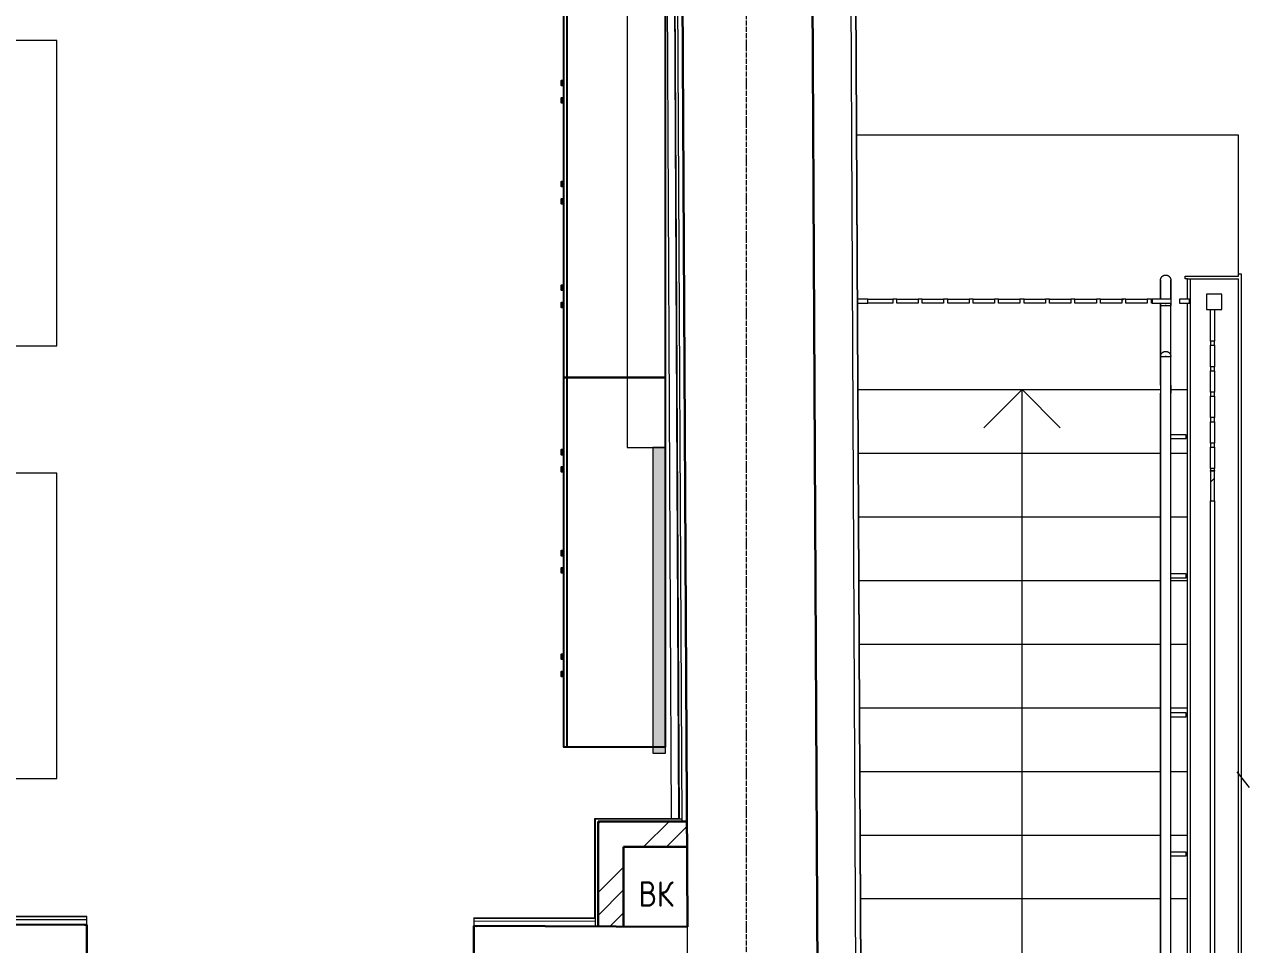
# Model space of a CAD drawing. Header units: millimetres. Extents: x -42533 to 645315, y 3457 to 82611.
# Drawn here: x 26912 to 31723, y 69267 to 72881 of the extents above; entities that cross this region are included whole.
import ezdxf

# ---------------------------------------------------------------- set-up
doc = ezdxf.new("R2010")
doc.units = ezdxf.units.MM
doc.linetypes.add('ADSK_Линия сетки', pattern=[25, 20, -2.5, 0, -2.5])
for name, color, linetype, lineweight in [('Аннотация', 7, 'Continuous', 18), ('Лестницы', 7, 'Continuous', 9), ('Ограждение', 7, 'Continuous', 9), ('Оси', 253, 'Continuous', 9), ('Перекрытие', 7, 'Continuous', 18), ('Стены внутренние', 7, 'Continuous', 18), ('Стены наружные', 7, 'Continuous', 18), ('Стены несущие', 7, 'Continuous', 30), ('Стены отделка', 7, 'Continuous', 30), ('Стены штриховка', 7, 'Continuous', 9), ('Стрелки вверх', 7, 'Continuous', 18), ('ТХ', 5, 'Continuous', 0), ('ШТРИХОВКА', 252, 'Continuous', 15)]:
    doc.layers.add(name, color=color, linetype=linetype, lineweight=lineweight)
doc.layers.add('ЭОМ_Лотки рабочие', color=5, linetype='Continuous')
doc.styles.add('GOST Common_5', font='GOST_Common.ttf', dxfattribs={"width": 0.9, "height": 200})
pattern_1 = [(45, (-31496.66, 188.9), (-269.4077, 269.4077), []), (45, (-31406.86, 188.9), (-269.4077, 269.4077), []), (45, (-31317.06, 188.9), (-269.4077, 269.4077), []), (45, (-31227.26, 188.9), (-269.4077, 269.4077), [])]
pattern_2 = [(45, (557.2, 188.9), (-106.066, 106.066), [])]

# ---------------------------------------------------------------- blocks, each defined once
blk = doc.blocks.new('ТХ 1 этаж.')
at = {"lineweight": 0, "true_color": 0x939598}
h = blk.add_hatch(color=252, dxfattribs=at)
h.dxf.hatch_style = 1
h.paths.add_polyline_path([(10094.5, 37377.9), (10044.5, 37377.9), (10044.5, 36177.9), (10094.5, 36177.9)])
at = {"color": 252, "linetype": 'Continuous', "true_color": 0x939598}
for p, q in [((9706.5, 39102.9), (9706.5, 37652.9)), ((9706.5, 37652.9), (9706.5, 36202.9))]:
    blk.add_line(p, q, dxfattribs=at)
at = {"color": 252, "linetype": 'Continuous', "lineweight": 5, "true_color": 0x939598}
blk.add_lwpolyline([(9944.5, 39377.9), (9944.5, 37377.9), (10094.5, 37377.9), (10094.5, 39377.9)], close=True, dxfattribs=at)
at = {"color": 252, "linetype": 'Continuous', "true_color": 0x939598}
for points in [[(10094.5, 39102.9), (9694.5, 39102.9), (9694.5, 37652.9), (10094.5, 37652.9)], [(9694.5, 38801.6), (9694.5, 38818.9), (9684.3, 38818.9), (9684.3, 38801.6)], [(9694.5, 38733.9), (9694.5, 38751.3), (9684.3, 38751.3), (9684.3, 38733.9)], [(9694.5, 38404.7), (9694.5, 38422), (9684.3, 38422), (9684.3, 38404.7)], [(9694.5, 38337), (9694.5, 38354.4), (9684.3, 38354.4), (9684.3, 38337)], [(9694.5, 37997.6), (9694.5, 38015), (9684.3, 38015), (9684.3, 37997.6)], [(9694.5, 37930), (9694.5, 37947.3), (9684.3, 37947.3), (9684.3, 37930)], [(10094.5, 37652.9), (9694.5, 37652.9), (9694.5, 36202.9), (10094.5, 36202.9)], [(9694.5, 37351.6), (9694.5, 37368.9), (9684.3, 37368.9), (9684.3, 37351.6)], [(9694.5, 37283.9), (9694.5, 37301.3), (9684.3, 37301.3), (9684.3, 37283.9)], [(9694.5, 36954.7), (9694.5, 36972), (9684.3, 36972), (9684.3, 36954.7)], [(9694.5, 36887), (9694.5, 36904.4), (9684.3, 36904.4), (9684.3, 36887)], [(9694.5, 36547.6), (9694.5, 36565), (9684.3, 36565), (9684.3, 36547.6)], [(9694.5, 36480), (9694.5, 36497.3), (9684.3, 36497.3), (9684.3, 36480)]]:
    blk.add_lwpolyline(points, close=True, dxfattribs=at)
at = {"color": 252, "lineweight": 0, "true_color": 0x939598}
blk.add_lwpolyline([(10094.5, 37377.9), (10044.5, 37377.9), (10044.5, 36177.9), (10094.5, 36177.9), (10094.5, 37377.9)], dxfattribs=at)
at = {"layer": 'ТХ', "color": 252, "true_color": 0x939598}
for points in [[(7703.6, 37777.9), (7703.6, 38977.9), (7203.6, 38977.9), (7203.6, 37777.9)], [(7703.6, 36077.9), (7703.6, 37277.9), (7203.6, 37277.9), (7203.6, 36077.9)]]:
    blk.add_lwpolyline(points, close=True, dxfattribs=at)
blk = doc.blocks.new('1 этаж')
at = {"layer": 'Ограждение'}
h = blk.add_hatch(dxfattribs=at)
h.set_pattern_fill('FP_23', color=8, style=0, pattern_type=2)
h.set_pattern_definition(pattern_2)
h.paths.add_polyline_path([(5288.743, 39499.475), (5296.209, 39499.475), (5296.209, 39515.475), (5256.209, 39515.475), (5256.209, 39499.475)])
h.paths.add_polyline_path([(5223.676, 39499.475), (5223.676, 39515.475), (5149.898, 39515.475), (5149.898, 39499.475), (5222.459, 39499.475)])
h.paths.add_polyline_path([(4010.648, 39499.475), (4032.347, 39499.475), (4032.347, 39515.475), (3992.347, 39515.475), (3992.428, 39499.475)])
h = blk.add_hatch(dxfattribs=at)
h.set_pattern_fill('FP_23', color=8, style=0, pattern_type=2)
h.set_pattern_definition(pattern_2)
h.paths.add_polyline_path([(4230.347, 39499.475), (4246.347, 39499.475), (4246.347, 39515.475), (4230.347, 39515.475)])
h.paths.add_polyline_path([(4130.347, 39499.475), (4146.347, 39499.475), (4146.347, 39515.475), (4130.347, 39515.475)])
h.paths.add_polyline_path([(4946.347, 39499.475), (4946.347, 39515.475), (4930.347, 39515.475), (4930.347, 39499.475)])
h.paths.add_polyline_path([(4330.347, 39499.475), (4346.347, 39499.475), (4346.347, 39515.475), (4330.347, 39515.475)])
h.paths.add_polyline_path([(4430.347, 39499.475), (4446.347, 39499.475), (4446.347, 39515.475), (4430.347, 39515.475)])
h.paths.add_polyline_path([(5146.347, 39499.475), (5146.347, 39515.475), (5130.347, 39515.475), (5130.347, 39499.475)])
h.paths.add_polyline_path([(4630.347, 39499.475), (4646.347, 39499.475), (4646.347, 39515.475), (4630.347, 39515.475)])
h.paths.add_polyline_path([(5046.347, 39499.475), (5046.347, 39515.475), (5030.347, 39515.475), (5030.347, 39499.475)])
h.paths.add_polyline_path([(4546.347, 39499.475), (4546.347, 39515.475), (4530.347, 39515.475), (4530.347, 39499.475)])
h.paths.add_polyline_path([(4830.347, 39499.475), (4846.347, 39499.475), (4846.347, 39515.475), (4830.347, 39515.475)])
h.paths.add_polyline_path([(4746.347, 39499.475), (4746.347, 39515.475), (4730.347, 39515.475), (4730.347, 39499.475)])
h = blk.add_hatch(dxfattribs=at)
h.set_pattern_fill('FP_23', color=8, style=0, pattern_type=2)
h.set_pattern_definition(pattern_2)
h.paths.add_polyline_path([(5394.743, 38722.941), (5394.743, 38839.699), (5378.743, 38839.699), (5378.743, 38722.941)])
at = {"layer": 'Стены внутренние', "lineweight": 9}
h = blk.add_hatch(dxfattribs=at)
h.set_pattern_fill('ANSI34', color=8, scale=20, style=0)
h.set_pattern_definition(pattern_1)
h.paths.add_polyline_path([(2973.095, 37051.409), (3073.095, 37051.083), (3073.095, 37463.595), (2973.095, 37463.595)])
h = blk.add_hatch(dxfattribs=at)
h.set_pattern_fill('ANSI34', color=8, scale=20, style=0)
h.set_pattern_definition(pattern_1)
h.paths.add_polyline_path([(3322.276, 37363.595), (3321.768, 37463.595), (3073.095, 37463.595), (3073.095, 37363.595)])
at = {"layer": 'Аннотация', "color": 8, "lineweight": 9}
blk.add_line((5531.782, 37596.461), (5483.423, 37658.92), dxfattribs=at)
at = {"layer": 'Лестницы', "color": 8}
for p, q in [((3994.151, 39160.475), (5182.519, 39160.475)), ((5221.899, 39160.475), (5288.743, 39160.475)), ((3995.422, 38910.475), (5182.459, 38910.475)), ((3995.422, 38910.475), (5182.459, 38910.475)), ((5222.459, 38910.475), (5288.743, 38910.475)), ((5222.459, 38910.475), (5288.743, 38910.475)), ((3996.693, 38660.475), (5182.459, 38660.475)), ((3996.693, 38660.475), (5182.459, 38660.475)), ((5222.459, 38660.475), (5288.743, 38660.475)), ((5222.459, 38660.475), (5288.743, 38660.475)), ((3997.964, 38410.475), (5182.459, 38410.475)), ((3997.964, 38410.475), (5182.459, 38410.475)), ((5222.459, 38410.475), (5288.743, 38410.475)), ((5222.459, 38410.475), (5288.743, 38410.475)), ((3999.234, 38160.475), (5182.459, 38160.475)), ((3999.234, 38160.475), (5182.459, 38160.475)), ((5222.459, 38160.475), (5288.743, 38160.475)), ((5222.459, 38160.475), (5288.743, 38160.475)), ((4000.505, 37910.475), (5182.459, 37910.475)), ((4000.505, 37910.475), (5182.459, 37910.475)), ((5222.459, 37910.475), (5288.743, 37910.475)), ((5222.459, 37910.475), (5288.743, 37910.475)), ((4001.776, 37660.475), (5182.459, 37660.475)), ((4001.776, 37660.475), (5182.459, 37660.475)), ((5222.459, 37660.475), (5288.743, 37660.475)), ((5222.459, 37660.475), (5288.743, 37660.475)), ((4003.046, 37410.475), (5182.459, 37410.475)), ((4003.046, 37410.475), (5182.459, 37410.475)), ((5222.459, 37410.475), (5288.743, 37410.475)), ((5222.459, 37410.475), (5288.743, 37410.475)), ((4004.317, 37160.475), (5182.459, 37160.475)), ((4004.317, 37160.475), (5182.459, 37160.475)), ((5222.459, 37160.475), (5288.743, 37160.475)), ((5222.459, 37160.475), (5288.743, 37160.475))]:
    blk.add_line(p, q, dxfattribs=at)
at = {"layer": 'Ограждение', "color": 8, "lineweight": 18}
for p, q in [((4032.347, 39515.475), (3992.347, 39515.475)), ((3992.347, 39515.475), (3992.347, 39499.475)), ((4032.347, 39499.475), (4032.347, 39515.475)), ((4146.347, 39515.475), (4130.347, 39515.475)), ((4130.347, 39515.475), (4130.347, 39499.475)), ((4146.347, 39499.475), (4146.347, 39515.475)), ((4246.347, 39515.475), (4230.347, 39515.475)), ((4230.347, 39515.475), (4230.347, 39499.475)), ((4246.347, 39499.475), (4246.347, 39515.475)), ((4346.347, 39515.475), (4330.347, 39515.475)), ((4330.347, 39515.475), (4330.347, 39499.475)), ((4346.347, 39499.475), (4346.347, 39515.475)), ((4446.347, 39515.475), (4430.347, 39515.475)), ((4430.347, 39515.475), (4430.347, 39499.475)), ((4446.347, 39499.475), (4446.347, 39515.475)), ((4546.347, 39515.475), (4530.347, 39515.475)), ((4530.347, 39515.475), (4530.347, 39499.475)), ((4546.347, 39499.475), (4546.347, 39515.475)), ((4646.347, 39515.475), (4630.347, 39515.475)), ((4630.347, 39515.475), (4630.347, 39499.475)), ((4646.347, 39499.475), (4646.347, 39515.475)), ((4746.347, 39515.475), (4730.347, 39515.475)), ((4730.347, 39515.475), (4730.347, 39499.475)), ((4746.347, 39499.475), (4746.347, 39515.475)), ((4846.347, 39515.475), (4830.347, 39515.475)), ((4830.347, 39515.475), (4830.347, 39499.475)), ((4846.347, 39499.475), (4846.347, 39515.475)), ((4946.347, 39515.475), (4930.347, 39515.475)), ((4930.347, 39515.475), (4930.347, 39499.475)), ((4946.347, 39499.475), (4946.347, 39515.475)), ((5046.347, 39515.475), (5030.347, 39515.475)), ((5030.347, 39515.475), (5030.347, 39499.475)), ((5046.347, 39499.475), (5046.347, 39515.475)), ((5146.347, 39515.475), (5130.347, 39515.475)), ((5130.347, 39515.475), (5130.347, 39499.475)), ((5146.347, 39499.475), (5146.347, 39515.475)), ((5223.676, 39515.475), (5149.898, 39515.475)), ((5149.898, 39515.475), (5149.898, 39499.475)), ((5223.676, 39499.475), (5223.676, 39515.475)), ((5296.209, 39515.475), (5256.209, 39515.475)), ((5256.209, 39515.475), (5256.209, 39499.475)), ((5296.209, 39499.475), (5296.209, 39515.475)), ((5423.136, 39535.518), (5363.136, 39535.518)), ((5363.136, 39535.518), (5363.136, 39475.518)), ((5423.136, 39475.518), (5423.136, 39535.518)), ((3992.347, 39499.475), (4032.347, 39499.475)), ((5149.898, 39499.475), (5223.676, 39499.475)), ((5256.209, 39499.475), (5296.209, 39499.475)), ((5363.136, 39475.518), (5423.136, 39475.518)), ((5394.743, 39350.348), (5378.743, 39350.348)), ((5378.743, 39350.348), (5378.743, 39334.348)), ((5378.743, 39334.348), (5394.743, 39334.348)), ((5394.743, 39334.348), (5394.743, 39350.348)), ((5394.743, 39250.348), (5378.743, 39250.348)), ((5378.743, 39250.348), (5378.743, 39234.348)), ((5378.743, 39234.348), (5394.743, 39234.348)), ((5394.743, 39234.348), (5394.743, 39250.348)), ((5394.743, 39150.348), (5378.743, 39150.348)), ((5378.743, 39150.348), (5378.743, 39134.348)), ((5378.743, 39134.348), (5394.743, 39134.348)), ((5394.743, 39134.348), (5394.743, 39150.348)), ((5394.743, 39050.348), (5378.743, 39050.348)), ((5378.743, 39050.348), (5378.743, 39034.348)), ((5378.743, 39034.348), (5394.743, 39034.348)), ((5394.743, 39034.348), (5394.743, 39050.348)), ((5394.743, 38950.348), (5378.743, 38950.348)), ((5378.743, 38950.348), (5378.743, 38934.348)), ((5378.743, 38934.348), (5394.743, 38934.348)), ((5394.743, 38934.348), (5394.743, 38950.348)), ((5394.743, 38850.348), (5378.743, 38850.348)), ((5378.743, 38850.348), (5378.743, 38842.5)), ((5378.743, 38842.5), (5394.743, 38842.5)), ((5394.743, 38839.699), (5378.743, 38839.699)), ((5378.743, 38839.699), (5378.743, 38722.941)), ((5394.743, 38842.5), (5394.743, 38850.348)), ((5394.743, 38722.941), (5394.743, 38839.699)), ((5378.743, 38722.941), (5394.743, 38722.941))]:
    blk.add_line(p, q, dxfattribs=at)
at = {"layer": 'Ограждение', "color": 8}
for p, q in [((4032.347, 39515.475), (4130.347, 39515.475)), ((4146.347, 39515.475), (4230.347, 39515.475)), ((4246.347, 39515.475), (4330.347, 39515.475)), ((4346.347, 39515.475), (4430.347, 39515.475)), ((4446.347, 39515.475), (4530.347, 39515.475)), ((4546.347, 39515.475), (4630.347, 39515.475)), ((4646.347, 39515.475), (4730.347, 39515.475)), ((4746.347, 39515.475), (4830.347, 39515.475)), ((4846.347, 39515.475), (4930.347, 39515.475)), ((4946.347, 39515.475), (5030.347, 39515.475)), ((5046.347, 39515.475), (5130.347, 39515.475)), ((5146.347, 39515.475), (5149.898, 39515.475)), ((4130.347, 39499.475), (4032.347, 39499.475)), ((4230.347, 39499.475), (4146.347, 39499.475)), ((4330.347, 39499.475), (4246.347, 39499.475)), ((4430.347, 39499.475), (4346.347, 39499.475)), ((4530.347, 39499.475), (4446.347, 39499.475)), ((4630.347, 39499.475), (4546.347, 39499.475)), ((4730.347, 39499.475), (4646.347, 39499.475)), ((4830.347, 39499.475), (4746.347, 39499.475)), ((4930.347, 39499.475), (4846.347, 39499.475)), ((5030.347, 39499.475), (4946.347, 39499.475)), ((5130.347, 39499.475), (5046.347, 39499.475)), ((5149.898, 39499.475), (5146.347, 39499.475)), ((5182.459, 39490.475), (5182.459, 39290.475)), ((5182.459, 39490.475), (5222.459, 39490.475)), ((5182.459, 39178.014), (5182.459, 39490.475)), ((5204.795, 39490.475), (5200.122, 39490.475)), ((5200.122, 39490.475), (5202.459, 39490.475)), ((5202.459, 39490.475), (5204.795, 39490.475)), ((5222.459, 39290.475), (5222.459, 39490.475)), ((5222.459, 39178.014), (5222.459, 39490.475)), ((5378.743, 39350.348), (5378.743, 39475.518)), ((5394.743, 39475.518), (5394.743, 39350.348)), ((5378.743, 39250.348), (5378.743, 39334.348)), ((5394.743, 39334.348), (5394.743, 39250.348)), ((5182.459, 39290.475), (5182.459, 39178.014)), ((5182.459, 39290.475), (5182.459, 39178.014)), ((5182.459, 39290.475), (5222.459, 39290.475)), ((5182.459, 39178.014), (5182.459, 39290.475)), ((5204.795, 39290.475), (5200.122, 39290.475)), ((5222.459, 39178.014), (5222.459, 39290.475)), ((5222.459, 39178.014), (5222.459, 39290.475)), ((5222.459, 39178.014), (5222.459, 39290.475)), ((5378.743, 39150.348), (5378.743, 39234.348)), ((5394.743, 39234.348), (5394.743, 39150.348)), ((5182.459, 39178.014), (5182.459, 39146.779)), ((5182.459, 39178.014), (5182.459, 39146.779)), ((5222.459, 39178.014), (5222.459, 39146.779)), ((5222.459, 39178.014), (5222.459, 39146.779)), ((5182.459, 39159.273), (5182.459, 36215.475)), ((5182.459, 39159.273), (5182.459, 36215.475)), ((5182.459, 36215.475), (5182.459, 39146.779)), ((5182.459, 36215.475), (5182.459, 39146.779)), ((5222.459, 36215.475), (5222.459, 39159.273)), ((5222.459, 36215.475), (5222.459, 39159.273)), ((5222.459, 36215.475), (5222.459, 39146.779)), ((5222.459, 36215.475), (5222.459, 39146.779)), ((5378.743, 39050.348), (5378.743, 39134.348)), ((5394.743, 39134.348), (5394.743, 39050.348)), ((5378.743, 38950.348), (5378.743, 39034.348)), ((5394.743, 39034.348), (5394.743, 38950.348)), ((5282.459, 38983.032), (5222.459, 38983.032)), ((5282.459, 38975.532), (5282.459, 38983.032)), ((5282.459, 38968.032), (5282.459, 38975.532)), ((5222.459, 38968.032), (5282.459, 38968.032)), ((5378.743, 38850.348), (5378.743, 38934.348)), ((5394.743, 38934.348), (5394.743, 38850.348)), ((5378.743, 38839.699), (5378.743, 38842.5)), ((5394.743, 38842.5), (5394.743, 38839.699)), ((5378.743, 36242.562), (5378.743, 38722.941)), ((5394.743, 38722.941), (5394.743, 36242.562)), ((5282.459, 38436.424), (5222.459, 38436.424)), ((5222.459, 38421.424), (5282.459, 38421.424)), ((5282.459, 38428.924), (5282.459, 38436.424)), ((5282.459, 38421.424), (5282.459, 38428.924)), ((5282.459, 37889.816), (5222.459, 37889.816)), ((5222.459, 37874.816), (5282.459, 37874.816)), ((5282.459, 37882.316), (5282.459, 37889.816)), ((5282.459, 37874.816), (5282.459, 37882.316)), ((5282.459, 37343.208), (5222.459, 37343.208)), ((5282.459, 37335.708), (5282.459, 37343.208)), ((5282.459, 37328.208), (5282.459, 37335.708)), ((5222.459, 37328.208), (5282.459, 37328.208))]:
    blk.add_line(p, q, dxfattribs=at)
at = {"layer": 'Ограждение', "color": 8, "flags": 128}
for points in [[(5182.459, 39590.475), (5182.475, 39591.275), (5182.523, 39592.073), (5182.603, 39592.869), (5182.714, 39593.661), (5182.857, 39594.448), (5183.032, 39595.229), (5183.238, 39596.002), (5183.474, 39596.766), (5183.741, 39597.52), (5184.037, 39598.263), (5184.364, 39598.994), (5184.719, 39599.711), (5185.102, 39600.413), (5185.514, 39601.099), (5185.952, 39601.768), (5186.417, 39602.419), (5186.907, 39603.051), (5187.423, 39603.663), (5187.962, 39604.253), (5188.525, 39604.822), (5189.109, 39605.368), (5189.716, 39605.89), (5190.342, 39606.387), (5190.988, 39606.859), (5191.653, 39607.304), (5192.334, 39607.723), (5193.032, 39608.114), (5193.745, 39608.477), (5194.472, 39608.811), (5195.212, 39609.116), (5195.963, 39609.391), (5196.724, 39609.635), (5197.495, 39609.849), (5198.274, 39610.032), (5199.059, 39610.184), (5199.85, 39610.304), (5200.645, 39610.393), (5201.443, 39610.449), (5202.243, 39610.474), (5202.459, 39610.475)], [(5202.459, 39610.475), (5203.258, 39610.459), (5204.057, 39610.411), (5204.853, 39610.331), (5205.645, 39610.22), (5206.432, 39610.076), (5207.213, 39609.902), (5207.986, 39609.696), (5208.75, 39609.46), (5209.504, 39609.193), (5210.247, 39608.896), (5210.977, 39608.57), (5211.694, 39608.215), (5212.396, 39607.831), (5213.082, 39607.42), (5213.752, 39606.982), (5214.403, 39606.517), (5215.035, 39606.026), (5215.646, 39605.511), (5216.237, 39604.972), (5216.806, 39604.409), (5217.352, 39603.824), (5217.873, 39603.218), (5218.371, 39602.591), (5218.843, 39601.945), (5219.288, 39601.281), (5219.707, 39600.599), (5220.098, 39599.902), (5220.461, 39599.189), (5220.795, 39598.462), (5221.099, 39597.722), (5221.374, 39596.971), (5221.619, 39596.209), (5221.833, 39595.438), (5222.016, 39594.66), (5222.168, 39593.874), (5222.288, 39593.083), (5222.376, 39592.288), (5222.433, 39591.49), (5222.458, 39590.691), (5222.459, 39590.475)], [(5182.459, 39515.475), (5182.459, 39518.111), (5182.459, 39521.932), (5182.459, 39525.702), (5182.459, 39529.417), (5182.459, 39533.069), (5182.459, 39536.653), (5182.459, 39540.163), (5182.459, 39543.594), (5182.459, 39546.939), (5182.459, 39550.195), (5182.459, 39553.354), (5182.459, 39556.413), (5182.459, 39559.367), (5182.459, 39562.211), (5182.459, 39564.939), (5182.459, 39567.549), (5182.459, 39570.035), (5182.459, 39572.394), (5182.459, 39574.622), (5182.459, 39576.715), (5182.459, 39578.671), (5182.459, 39580.485), (5182.459, 39582.155), (5182.459, 39583.679), (5182.459, 39585.053), (5182.459, 39586.277), (5182.459, 39587.346), (5182.459, 39588.261), (5182.459, 39589.02), (5182.459, 39589.621), (5182.459, 39590.063), (5182.459, 39590.346), (5182.459, 39590.469), (5182.459, 39590.475)], [(5182.459, 39590.475), (5182.459, 39590.395), (5182.459, 39590.155), (5182.459, 39589.756), (5182.459, 39589.198), (5182.459, 39588.482), (5182.459, 39587.609), (5182.459, 39586.581), (5182.459, 39585.399), (5182.459, 39584.065), (5182.459, 39582.581), (5182.459, 39580.95), (5182.459, 39579.174), (5182.459, 39577.257), (5182.459, 39575.2), (5182.459, 39573.009), (5182.459, 39570.685), (5182.459, 39568.232), (5182.459, 39565.656), (5182.459, 39562.959), (5182.459, 39560.146), (5182.459, 39557.221), (5182.459, 39554.19), (5182.459, 39551.057), (5182.459, 39547.827), (5182.459, 39544.505), (5182.459, 39541.097), (5182.459, 39537.608), (5182.459, 39534.043), (5182.459, 39530.409), (5182.459, 39526.711), (5182.459, 39522.955), (5182.459, 39519.147), (5182.459, 39515.475)], [(5222.459, 39515.475), (5222.459, 39518.111), (5222.459, 39521.932), (5222.459, 39525.702), (5222.459, 39529.417), (5222.459, 39533.069), (5222.459, 39536.653), (5222.459, 39540.163), (5222.459, 39543.594), (5222.459, 39546.939), (5222.459, 39550.195), (5222.459, 39553.354), (5222.459, 39556.413), (5222.459, 39559.367), (5222.459, 39562.211), (5222.459, 39564.939), (5222.459, 39567.549), (5222.459, 39570.035), (5222.459, 39572.394), (5222.459, 39574.622), (5222.459, 39576.715), (5222.459, 39578.671), (5222.459, 39580.485), (5222.459, 39582.155), (5222.459, 39583.679), (5222.459, 39585.053), (5222.459, 39586.277), (5222.459, 39587.346), (5222.459, 39588.261), (5222.459, 39589.02), (5222.459, 39589.621), (5222.459, 39590.063), (5222.459, 39590.346), (5222.459, 39590.469), (5222.459, 39590.475)], [(5222.459, 39590.475), (5222.459, 39590.395), (5222.459, 39590.155), (5222.459, 39589.756), (5222.459, 39589.198), (5222.459, 39588.482), (5222.459, 39587.609), (5222.459, 39586.581), (5222.459, 39585.399), (5222.459, 39584.065), (5222.459, 39582.581), (5222.459, 39580.95), (5222.459, 39579.174), (5222.459, 39577.257), (5222.459, 39575.2), (5222.459, 39573.009), (5222.459, 39570.685), (5222.459, 39568.232), (5222.459, 39565.656), (5222.459, 39562.959), (5222.459, 39560.146), (5222.459, 39557.221), (5222.459, 39554.19), (5222.459, 39551.057), (5222.459, 39547.827), (5222.459, 39544.505), (5222.459, 39541.097), (5222.459, 39537.608), (5222.459, 39534.043), (5222.459, 39530.409), (5222.459, 39526.711), (5222.459, 39522.955), (5222.459, 39519.147), (5222.459, 39515.475)], [(5182.459, 39499.475), (5182.459, 39495.552), (5182.459, 39491.555), (5182.459, 39490.475)], [(5182.459, 39490.475), (5182.459, 39494.474), (5182.459, 39498.466)], [(5222.459, 39499.475), (5222.459, 39495.552), (5222.459, 39491.555), (5222.459, 39490.475)], [(5222.459, 39490.475), (5222.459, 39494.474), (5222.459, 39498.466)], [(5182.459, 39290.475), (5182.475, 39291.275), (5182.523, 39292.073), (5182.603, 39292.869), (5182.714, 39293.661), (5182.857, 39294.448), (5183.032, 39295.229), (5183.238, 39296.002), (5183.474, 39296.766), (5183.741, 39297.52), (5184.037, 39298.263), (5184.364, 39298.994), (5184.719, 39299.711), (5185.102, 39300.413), (5185.514, 39301.099), (5185.952, 39301.768), (5186.417, 39302.419), (5186.907, 39303.051), (5187.423, 39303.663), (5187.962, 39304.253), (5188.525, 39304.822), (5189.109, 39305.368), (5189.716, 39305.89), (5190.342, 39306.387), (5190.988, 39306.859), (5191.653, 39307.304), (5192.334, 39307.723), (5193.032, 39308.114), (5193.745, 39308.477), (5194.472, 39308.811), (5195.212, 39309.116), (5195.963, 39309.391), (5196.724, 39309.635), (5197.495, 39309.849), (5198.274, 39310.032), (5199.059, 39310.184), (5199.85, 39310.304), (5200.645, 39310.393), (5201.443, 39310.449), (5202.243, 39310.474)], [(5203.258, 39310.459), (5204.057, 39310.411), (5204.853, 39310.331), (5205.645, 39310.22), (5206.432, 39310.076), (5207.213, 39309.902), (5207.986, 39309.696), (5208.75, 39309.46), (5209.504, 39309.193), (5210.247, 39308.896), (5210.977, 39308.57), (5211.694, 39308.215), (5212.396, 39307.831), (5213.082, 39307.42), (5213.752, 39306.982), (5214.403, 39306.517), (5215.035, 39306.026), (5215.646, 39305.511), (5216.237, 39304.972), (5216.806, 39304.409), (5217.352, 39303.824), (5217.873, 39303.218), (5218.371, 39302.591), (5218.843, 39301.945), (5219.288, 39301.281), (5219.707, 39300.599), (5220.098, 39299.902), (5220.461, 39299.189), (5220.795, 39298.462), (5221.099, 39297.722), (5221.374, 39296.971), (5221.619, 39296.209), (5221.833, 39295.438), (5222.016, 39294.66), (5222.168, 39293.874), (5222.288, 39293.083), (5222.376, 39292.288), (5222.433, 39291.49), (5222.458, 39290.691), (5222.459, 39290.475)], [(5182.459, 39178.014), (5182.459, 39176.814), (5182.459, 39175.617), (5182.459, 39174.423), (5182.459, 39173.234), (5182.459, 39172.054), (5182.459, 39170.883), (5182.459, 39169.723), (5182.459, 39168.577), (5182.459, 39167.446), (5182.459, 39166.331), (5182.459, 39165.236), (5182.459, 39164.161), (5182.459, 39163.108), (5182.459, 39162.078), (5182.459, 39161.075), (5182.459, 39160.098), (5182.459, 39159.273)], [(5182.459, 39178.014), (5182.459, 39176.814), (5182.459, 39175.617), (5182.459, 39174.423), (5182.459, 39173.234), (5182.459, 39172.054), (5182.459, 39170.883), (5182.459, 39169.723), (5182.459, 39168.577), (5182.459, 39167.446), (5182.459, 39166.331), (5182.459, 39165.236), (5182.459, 39164.161), (5182.459, 39163.108), (5182.459, 39162.078), (5182.459, 39161.075), (5182.459, 39160.098), (5182.459, 39159.273)], [(5222.459, 39159.273), (5222.459, 39160.225), (5222.459, 39161.205), (5222.459, 39162.212), (5222.459, 39163.245), (5222.459, 39164.301), (5222.459, 39165.379), (5222.459, 39166.477), (5222.459, 39167.594), (5222.459, 39168.727), (5222.459, 39169.875), (5222.459, 39171.036), (5222.459, 39172.209), (5222.459, 39173.39), (5222.459, 39174.579), (5222.459, 39175.774), (5222.459, 39176.972), (5222.459, 39178.014)], [(5222.459, 39159.273), (5222.459, 39160.225), (5222.459, 39161.205), (5222.459, 39162.212), (5222.459, 39163.245), (5222.459, 39164.301), (5222.459, 39165.379), (5222.459, 39166.477), (5222.459, 39167.594), (5222.459, 39168.727), (5222.459, 39169.875), (5222.459, 39171.036), (5222.459, 39172.209), (5222.459, 39173.39), (5222.459, 39174.579), (5222.459, 39175.774), (5222.459, 39176.972), (5222.459, 39178.014)]]:
    blk.add_lwpolyline(points, dxfattribs=at)
at = {"layer": 'Оси', "color": 8, "linetype": 'ADSK_Линия сетки'}
blk.add_line((3556.766, -4162.595), (3556.766, 44411.9), dxfattribs=at)
at = {"layer": 'Перекрытие', "color": 8}
for p, q in [((5488.743, 40160.475), (3989.068, 40160.475)), ((5488.743, 39615.475), (5488.743, 40160.475)), ((3994.151, 39160.475), (5182.519, 39160.475)), ((5221.899, 39160.475), (5288.743, 39160.475))]:
    blk.add_line(p, q, dxfattribs=at)
at = {"layer": 'Стены внутренние', "color": 8}
for p, q in [((3261.716, 37473.595), (3234.996, 42730.58)), ((5288.743, 39515.475), (5288.743, 39595.475)), ((5288.743, 39595.475), (5488.743, 39595.475)), ((5288.743, 36215.475), (5288.743, 39499.475)), ((3261.768, 37463.418), (3261.767, 37463.595))]:
    blk.add_line(p, q, dxfattribs=at)
at = {"layer": 'Стены наружные', "color": 8}
for p, q in [((5278.743, 39605.475), (5488.743, 39605.475)), ((5278.743, 39595.475), (5278.743, 39605.475)), ((5488.743, 39605.475), (5488.743, 39615.475)), ((5488.743, 39615.475), (5498.743, 39615.475)), ((5498.743, 39615.475), (5498.743, 33800.475)), ((5288.743, 39595.475), (5278.743, 39595.475)), ((5298.743, 39595.475), (5298.743, 36215.475)), ((5488.743, 33810.475), (5488.743, 39595.475))]:
    blk.add_line(p, q, dxfattribs=at)
at = {"layer": 'Стены несущие', "color": 8}
for p, q in [((3840.655, 35716.445), (3801.269, 43465.312)), ((3293.837, 42958.708), (3323.869, 37050.264)), ((3323.869, 37050.253), (3293.939, 42938.707)), ((2973.095, 37463.595), (3321.768, 37463.595)), ((2973.095, 37051.409), (2973.095, 37463.595)), ((3322.276, 37363.595), (3073.095, 37363.595)), ((3073.095, 37363.595), (3073.095, 37051.083)), ((955.533, 37057.994), (-5810.587, 37080.078)), ((965.533, 37057.962), (955.533, 37057.994)), ((955.533, 37057.994), (965.533, 37057.962)), ((964.521, 36747.963), (965.533, 37057.962)), ((2485.525, 37053.001), (2484.513, 36743.002)), ((3323.869, 37050.264), (2485.525, 37053.001)), ((2485.525, 37053.001), (2495.525, 37052.968))]:
    blk.add_line(p, q, dxfattribs=at)
at = {"layer": 'Стены отделка', "color": 8, "lineweight": 9}
for p, q in [((4010.653, 35717.309), (3970.412, 43634.179)), ((3970.413, 43634.041), (4010.648, 35718.147)), ((4011.648, 35718.152), (3971.413, 43634.046)), ((3273.938, 42938.841), (3301.768, 37463.595)), ((3262.996, 42730.58), (3289.717, 37473.595)), ((2961.095, 37083.449), (2961.095, 37473.595)), ((2963.095, 37475.595), (3289.707, 37475.433)), ((-5810.522, 37100.078), (965.598, 37077.962)), ((965.637, 37089.962), (-4343.516, 37107.29)), ((-5810.587, 37080.078), (955.533, 37057.994)), ((965.533, 37057.962), (965.637, 37089.962)), ((2485.629, 37085), (2485.525, 37053.001)), ((2485.59, 37073.001), (2963.095, 37071.442)), ((2961.095, 37083.449), (2485.629, 37085)), ((2495.525, 37052.968), (3303.87, 37050.33)), ((3303.869, 37050.151), (3323.869, 37050.253))]:
    blk.add_line(p, q, dxfattribs=at)
at = {"layer": 'Стены штриховка', "color": 8}
for p, q in [((3950.513, 43614.313), (3990.653, 35717.207)), ((3264.986, 42732.58), (3291.717, 37473.595)), ((2961.095, 37473.595), (2961.095, 37475.595)), ((2961.095, 37475.595), (2963.095, 37475.595)), ((2961.095, 37473.595), (3301.717, 37473.595)), ((2963.095, 37051.442), (2963.095, 37475.595)), ((965.631, 37087.962), (-4345.516, 37105.297)), ((2963.095, 37081.442), (2485.623, 37083)), ((3325.8, 36670.256), (3323.869, 37050.264))]:
    blk.add_line(p, q, dxfattribs=at)
at = {"layer": 'Стрелки вверх', "color": 8}
for p, q in [((4638.743, 39160.475), (4488.743, 39010.475)), ((4638.743, 38910.475), (4638.743, 39160.475)), ((4638.743, 39160.475), (4788.743, 39010.475)), ((4638.743, 38660.475), (4638.743, 38910.475)), ((4638.743, 38410.475), (4638.743, 38660.475)), ((4638.743, 38160.475), (4638.743, 38410.475)), ((4638.743, 37910.475), (4638.743, 38160.475)), ((4638.743, 37660.475), (4638.743, 37910.475)), ((4638.743, 37410.475), (4638.743, 37660.475)), ((4638.743, 37160.475), (4638.743, 37410.475)), ((4638.743, 36910.475), (4638.743, 37160.475))]:
    blk.add_line(p, q, dxfattribs=at)
at = {"layer": 'ЭОМ_Лотки рабочие'}
blk.add_blockref('ТХ 1 этаж.', (-6856.492, 1554.379), dxfattribs=at)
at = {"layer": 'Аннотация', "color": 8, "style": 'GOST Common_5', "width": 0.9}
blk.add_text('ВК', height=100, dxfattribs=at).set_placement((3132.264, 37128.805))

msp = doc.modelspace()

# ---------------------------------------------------------------- block references
at = {"layer": 'ШТРИХОВКА'}
msp.add_blockref('1 этаж', (26191.6, 32286.7), dxfattribs=at)

doc.saveas('drawing.dxf')
